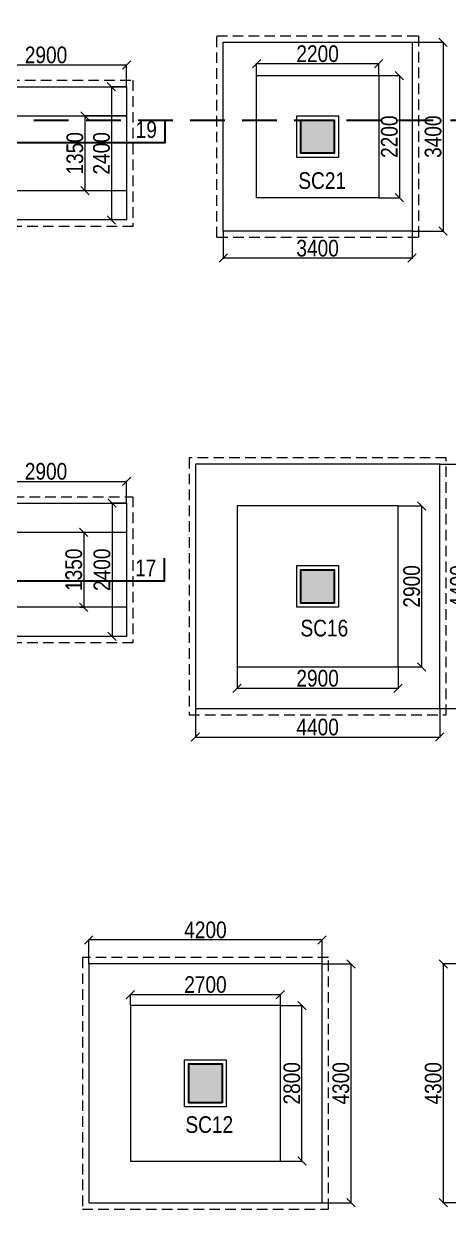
# Model space of a CAD drawing. Header units: millimetres. Extents: x 1112055 to 3390982, y -148532 to 766891.
# Drawn here: x 1937562 to 1945211, y 306325 to 328008 of the extents above; entities that cross this region are included whole.
import ezdxf

# ---------------------------------------------------------------- set-up
doc = ezdxf.new("R2010")
doc.units = ezdxf.units.MM
doc.header["$PDMODE"] = 35
doc.header["$PDSIZE"] = -25
doc.linetypes.add('DASHED2', pattern=[0.375, 0.25, -0.125])
doc.linetypes.add('Hidden', pattern=[9.525, 6.35, -3.175])
for name, color, linetype, lineweight in [('A_COL', 5, 'Continuous', 25), ('B COL. NO.', 3, 'Continuous', 20), ('B FINAL COLUMN', 1, 'Continuous', 30), ('B FOOTING', 49, 'Continuous', 20), ('B FOOTING DIM', 234, 'Continuous', 9), ('B P.C.C', 251, 'Continuous', 0), ('B TITLE BLOCK', 250, 'Continuous', 0)]:
    doc.layers.add(name, color=color, linetype=linetype, lineweight=lineweight)
for name, color, linetype, lineweight, true_color in [('A_COL HATCH', 7, 'Continuous', 0, 0xc0c0c0), ('B Pedestal', 7, 'Continuous', 9, 0x5c8948), ('B-COL HT', 7, 'Continuous', 0, 0x4e4f45)]:
    doc.layers.add(name, color=color, linetype=linetype, lineweight=lineweight, true_color=true_color)
doc.styles.add('Cali', font='calibri.ttf')
doc.styles.add('SWINC', font='swissc.ttf')
doc.dimstyles.new('1.100', dxfattribs={"dimtxt": 200, "dimasz": 100, "dimexe": 100, "dimexo": 100, "dimgap": 100, "dimtad": 1, "dimdec": 0, "dimzin": 0, "dimdsep": 46, "dimtxsty": 'Cali', "dimblk": 'OBLIQUE', "dimcen": 0, "dimdle": 100, "dimclrd": 256, "dimclre": 256, "dimclrt": 3, "dimadec": 0, "dimazin": 0, "dimtfac": 1, "dimtdec": 0, "dimtofl": 0, "dimtmove": 1, "dimatfit": 0, "dimfxl": 100, "dimfxlon": 1, "dimtolj": 1, "dimtzin": 0, "dimlwd": -1, "dimlwe": -1, "dimarcsym": 0})
doc.dimstyles.new('BHOOMI', dxfattribs={"dimtxt": 230, "dimasz": 150, "dimexe": 10, "dimexo": 0, "dimgap": 25, "dimtad": 1, "dimdec": 0, "dimzin": 0, "dimdsep": 46, "dimtxsty": 'SWINC', "dimblk": 'OBLIQUE', "dimcen": 0.09, "dimclrd": 250, "dimclre": 250, "dimclrt": 256, "dimaunit": 1, "dimadec": 3, "dimazin": 0, "dimtfac": 1, "dimtdec": 0, "dimtofl": 0, "dimtmove": 1, "dimatfit": 3, "dimfxl": 100, "dimtolj": 1, "dimtzin": 0, "dimlwd": 9, "dimlwe": 5, "dimarcsym": 0})

# ---------------------------------------------------------------- blocks, each defined once
blk = doc.blocks.new('A$C23384')
at = {"layer": 'A_COL HATCH'}
for points in [[(11370, -600), (11370, 0), (11970, 0), (11970, -600)], [(11370, -8700), (11370, -8100), (11970, -8100), (11970, -8700)], [(9350, -17000), (9350, -17700), (9950, -17700), (9950, -17000)]]:
    blk.add_hatch(color=256, dxfattribs=at).paths.add_polyline_path(points)
at = {"layer": 'A_COL'}
for points in [[(11370, -600), (11370, 0), (11970, 0), (11970, -600)], [(11370, -8700), (11370, -8100), (11970, -8100), (11970, -8700)], [(9350, -17000), (9350, -17700), (9950, -17700), (9950, -17000)]]:
    blk.add_lwpolyline(points, close=True, dxfattribs=at)
blk = doc.blocks.new('A$C4b8f6dbc')
at = {"layer": 'A_COL'}
blk.add_blockref('A$C23384', (900, 67350), dxfattribs=at)
blk = doc.blocks.new('_Oblique')
at = {"color": 0, "linetype": 'ByBlock', "lineweight": -2}
blk.add_line((-0.5, -0.5), (0.5, 0.5), dxfattribs=at)
blk = doc.blocks.new('*D1827')
at = {"layer": 'B FOOTING DIM', "color": 250, "lineweight": 5, "ltscale": 0.5, "transparency": 16777216}
for p, q in [((1941147, 324280), (1941147, 323782)), ((1944547, 324280), (1944547, 323782)), ((1944547, 323792), (1941147, 323792))]:
    blk.add_line(p, q, dxfattribs=at)
at = {"layer": 'Defpoints', "color": 0, "lineweight": 30, "ltscale": 0.5, "transparency": 16777216}
for p in [(1941147, 324280), (1944547, 324280), (1941147, 323792)]:
    blk.add_point(p, dxfattribs=at)
at = {"layer": 'B FOOTING DIM', "color": 250, "lineweight": 5, "ltscale": 0.5, "transparency": 16777216, "xscale": 150, "yscale": 150, "zscale": 150, "rotation": 180}
blk.add_blockref('_Oblique', (1941147, 323792), dxfattribs=at)
at = {"layer": 'B FOOTING DIM', "color": 250, "lineweight": 5, "ltscale": 0.5, "transparency": 16777216, "xscale": 150, "yscale": 150, "zscale": 150}
blk.add_blockref('_Oblique', (1944547, 323792), dxfattribs=at)
at = {"layer": 'B FOOTING DIM', "ltscale": 0.5, "transparency": 16777216, "insert": (1942847, 323970), "char_height": 300, "attachment_point": 5, "style": 'SWINC'}
blk.add_mtext('\\A1;3400', dxfattribs=at)
blk = doc.blocks.new('*D2129')
at = {"layer": 'B FOOTING DIM', "color": 250, "lineweight": 5, "ltscale": 0.5, "transparency": 16777216}
for p, q in [((1944547, 327680), (1945115, 327680)), ((1945105, 327680), (1945105, 324280)), ((1944547, 324280), (1945115, 324280))]:
    blk.add_line(p, q, dxfattribs=at)
at = {"layer": 'Defpoints', "color": 0, "lineweight": 30, "ltscale": 0.5, "transparency": 16777216}
for p in [(1944547, 327680), (1944547, 324280), (1945105, 324280)]:
    blk.add_point(p, dxfattribs=at)
at = {"layer": 'B FOOTING DIM', "color": 250, "lineweight": 5, "ltscale": 0.5, "transparency": 16777216, "xscale": 150, "yscale": 150, "zscale": 150}
for p, rotation in [((1945105, 327680), 90), ((1945105, 324280), 270)]:
    blk.add_blockref('_Oblique', p, dxfattribs=dict(at, rotation=rotation))
at = {"layer": 'B FOOTING DIM', "ltscale": 0.5, "transparency": 16777216, "insert": (1944927, 325980), "char_height": 300, "attachment_point": 5, "rotation": 90, "style": 'SWINC'}
blk.add_mtext('\\A1;3400', dxfattribs=at)
blk = doc.blocks.new('*D2130')
at = {"layer": 'B FOOTING DIM', "color": 250, "lineweight": 5, "ltscale": 0.5, "transparency": 16777216}
for p, q in [((1943947, 327080), (1944329, 327080)), ((1944319, 327080), (1944319, 324880)), ((1943947, 324880), (1944329, 324880))]:
    blk.add_line(p, q, dxfattribs=at)
at = {"layer": 'Defpoints', "color": 0, "lineweight": 30, "ltscale": 0.5, "transparency": 16777216}
for p in [(1943947, 327080), (1943947, 324880), (1944319, 324880)]:
    blk.add_point(p, dxfattribs=at)
at = {"layer": 'B FOOTING DIM', "color": 250, "lineweight": 5, "ltscale": 0.5, "transparency": 16777216, "xscale": 150, "yscale": 150, "zscale": 150}
for p, rotation in [((1944319, 327080), 90), ((1944319, 324880), 270)]:
    blk.add_blockref('_Oblique', p, dxfattribs=dict(at, rotation=rotation))
at = {"layer": 'B FOOTING DIM', "ltscale": 0.5, "transparency": 16777216, "insert": (1944140, 325980), "char_height": 300, "attachment_point": 5, "rotation": 90, "style": 'SWINC'}
blk.add_mtext('\\A1;2200', dxfattribs=at)
blk = doc.blocks.new('*D2131')
at = {"layer": 'B FOOTING DIM', "color": 250, "lineweight": 5, "ltscale": 0.5, "transparency": 16777216}
for p, q in [((1941747, 327080), (1941747, 327304)), ((1943947, 327294), (1941747, 327294)), ((1943947, 327080), (1943947, 327304))]:
    blk.add_line(p, q, dxfattribs=at)
at = {"layer": 'Defpoints', "color": 0, "lineweight": 30, "ltscale": 0.5, "transparency": 16777216}
for p in [(1941747, 327294), (1941747, 327080), (1943947, 327080)]:
    blk.add_point(p, dxfattribs=at)
at = {"layer": 'B FOOTING DIM', "color": 250, "lineweight": 5, "ltscale": 0.5, "transparency": 16777216, "xscale": 150, "yscale": 150, "zscale": 150, "rotation": 180}
blk.add_blockref('_Oblique', (1941747, 327294), dxfattribs=at)
at = {"layer": 'B FOOTING DIM', "color": 250, "lineweight": 5, "ltscale": 0.5, "transparency": 16777216, "xscale": 150, "yscale": 150, "zscale": 150}
blk.add_blockref('_Oblique', (1943947, 327294), dxfattribs=at)
at = {"layer": 'B FOOTING DIM', "ltscale": 0.5, "transparency": 16777216, "insert": (1942847, 327473), "char_height": 300, "attachment_point": 5, "style": 'SWINC'}
blk.add_mtext('\\A1;2200', dxfattribs=at)
blk = doc.blocks.new('*D2153')
at = {"layer": 'B FOOTING DIM', "color": 250, "lineweight": 5, "ltscale": 0.5, "transparency": 16777216}
for p, q in [((1938727, 311080), (1938727, 311523)), ((1942927, 311513), (1938727, 311513)), ((1942927, 311080), (1942927, 311523))]:
    blk.add_line(p, q, dxfattribs=at)
at = {"layer": 'Defpoints', "color": 0, "lineweight": 30, "ltscale": 0.5, "transparency": 16777216}
for p in [(1938727, 311513), (1938727, 311080), (1942927, 311080)]:
    blk.add_point(p, dxfattribs=at)
at = {"layer": 'B FOOTING DIM', "color": 250, "lineweight": 5, "ltscale": 0.5, "transparency": 16777216, "xscale": 150, "yscale": 150, "zscale": 150, "rotation": 180}
blk.add_blockref('_Oblique', (1938727, 311513), dxfattribs=at)
at = {"layer": 'B FOOTING DIM', "color": 250, "lineweight": 5, "ltscale": 0.5, "transparency": 16777216, "xscale": 150, "yscale": 150, "zscale": 150}
blk.add_blockref('_Oblique', (1942927, 311513), dxfattribs=at)
at = {"layer": 'B FOOTING DIM', "ltscale": 0.5, "transparency": 16777216, "insert": (1940827, 311692), "char_height": 300, "attachment_point": 5, "style": 'SWINC'}
blk.add_mtext('\\A1;4200', dxfattribs=at)
blk = doc.blocks.new('*D2154')
at = {"layer": 'B FOOTING DIM', "color": 250, "lineweight": 5, "ltscale": 0.5, "transparency": 16777216}
for p, q in [((1942927, 311080), (1943456, 311080)), ((1943446, 311080), (1943446, 306780)), ((1942927, 306780), (1943456, 306780))]:
    blk.add_line(p, q, dxfattribs=at)
at = {"layer": 'Defpoints', "color": 0, "lineweight": 30, "ltscale": 0.5, "transparency": 16777216}
for p in [(1942927, 311080), (1942927, 306780), (1943446, 306780)]:
    blk.add_point(p, dxfattribs=at)
at = {"layer": 'B FOOTING DIM', "color": 250, "lineweight": 5, "ltscale": 0.5, "transparency": 16777216, "xscale": 150, "yscale": 150, "zscale": 150}
for p, rotation in [((1943446, 311080), 90), ((1943446, 306780), 270)]:
    blk.add_blockref('_Oblique', p, dxfattribs=dict(at, rotation=rotation))
at = {"layer": 'B FOOTING DIM', "ltscale": 0.5, "transparency": 16777216, "insert": (1943267, 308930), "char_height": 300, "attachment_point": 5, "rotation": 90, "style": 'SWINC'}
blk.add_mtext('\\A1;4300', dxfattribs=at)
blk = doc.blocks.new('*D2156')
at = {"layer": 'B FOOTING DIM', "color": 250, "lineweight": 5, "ltscale": 0.5, "transparency": 16777216}
for p, q in [((1945627, 311080), (1945098, 311080)), ((1945108, 311080), (1945108, 306780)), ((1945627, 306780), (1945098, 306780))]:
    blk.add_line(p, q, dxfattribs=at)
at = {"layer": 'Defpoints', "color": 0, "lineweight": 30, "ltscale": 0.5, "transparency": 16777216}
for p in [(1945627, 311080), (1945108, 306780), (1945627, 306780)]:
    blk.add_point(p, dxfattribs=at)
at = {"layer": 'B FOOTING DIM', "color": 250, "lineweight": 5, "ltscale": 0.5, "transparency": 16777216, "xscale": 150, "yscale": 150, "zscale": 150}
for p, rotation in [((1945108, 311080), 90), ((1945108, 306780), 270)]:
    blk.add_blockref('_Oblique', p, dxfattribs=dict(at, rotation=rotation))
at = {"layer": 'B FOOTING DIM', "ltscale": 0.5, "transparency": 16777216, "insert": (1944929, 308930), "char_height": 300, "attachment_point": 5, "rotation": 90, "style": 'SWINC'}
blk.add_mtext('\\A1;4300', dxfattribs=at)
blk = doc.blocks.new('*D2157')
at = {"layer": 'B FOOTING DIM', "color": 250, "lineweight": 5, "ltscale": 0.5, "transparency": 16777216}
for p, q in [((1939477, 310330), (1939477, 310537)), ((1939477, 310527), (1942177, 310527)), ((1942177, 310330), (1942177, 310537))]:
    blk.add_line(p, q, dxfattribs=at)
at = {"layer": 'Defpoints', "color": 0, "lineweight": 30, "ltscale": 0.5, "transparency": 16777216}
for p in [(1942177, 310527), (1939477, 310330), (1942177, 310330)]:
    blk.add_point(p, dxfattribs=at)
at = {"layer": 'B FOOTING DIM', "color": 250, "lineweight": 5, "ltscale": 0.5, "transparency": 16777216, "xscale": 150, "yscale": 150, "zscale": 150, "rotation": 180}
blk.add_blockref('_Oblique', (1939477, 310527), dxfattribs=at)
at = {"layer": 'B FOOTING DIM', "color": 250, "lineweight": 5, "ltscale": 0.5, "transparency": 16777216, "xscale": 150, "yscale": 150, "zscale": 150}
blk.add_blockref('_Oblique', (1942177, 310527), dxfattribs=at)
at = {"layer": 'B FOOTING DIM', "ltscale": 0.5, "transparency": 16777216, "insert": (1940827, 310707), "char_height": 300, "attachment_point": 5, "style": 'SWINC'}
blk.add_mtext('\\A1;2700', dxfattribs=at)
blk = doc.blocks.new('*D2158')
at = {"layer": 'B FOOTING DIM', "color": 250, "lineweight": 5, "ltscale": 0.5, "transparency": 16777216}
for p, q in [((1942177, 310330), (1942573, 310330)), ((1942563, 307530), (1942563, 310330)), ((1942177, 307530), (1942573, 307530))]:
    blk.add_line(p, q, dxfattribs=at)
at = {"layer": 'Defpoints', "color": 0, "lineweight": 30, "ltscale": 0.5, "transparency": 16777216}
for p in [(1942177, 310330), (1942563, 310330), (1942177, 307530)]:
    blk.add_point(p, dxfattribs=at)
at = {"layer": 'B FOOTING DIM', "color": 250, "lineweight": 5, "ltscale": 0.5, "transparency": 16777216, "xscale": 150, "yscale": 150, "zscale": 150}
for p, rotation in [((1942563, 310330), 90), ((1942563, 307530), 270)]:
    blk.add_blockref('_Oblique', p, dxfattribs=dict(at, rotation=rotation))
at = {"layer": 'B FOOTING DIM', "ltscale": 0.5, "transparency": 16777216, "insert": (1942384, 308930), "char_height": 300, "attachment_point": 5, "rotation": 90, "style": 'SWINC'}
blk.add_mtext('\\A1;2800', dxfattribs=at)
blk = doc.blocks.new('*D2178')
at = {"layer": 'B FOOTING DIM', "color": 250, "lineweight": 5, "ltscale": 0.5, "transparency": 16777216}
for p, q in [((1940647, 315680), (1940647, 315156)), ((1945047, 315680), (1945047, 315156)), ((1940647, 315166), (1945047, 315166))]:
    blk.add_line(p, q, dxfattribs=at)
at = {"layer": 'Defpoints', "color": 0, "lineweight": 30, "ltscale": 0.5, "transparency": 16777216}
for p in [(1940647, 315680), (1945047, 315680), (1945047, 315166)]:
    blk.add_point(p, dxfattribs=at)
at = {"layer": 'B FOOTING DIM', "color": 250, "lineweight": 5, "ltscale": 0.5, "transparency": 16777216, "xscale": 150, "yscale": 150, "zscale": 150, "rotation": 180}
blk.add_blockref('_Oblique', (1940647, 315166), dxfattribs=at)
at = {"layer": 'B FOOTING DIM', "color": 250, "lineweight": 5, "ltscale": 0.5, "transparency": 16777216, "xscale": 150, "yscale": 150, "zscale": 150}
blk.add_blockref('_Oblique', (1945047, 315166), dxfattribs=at)
at = {"layer": 'B FOOTING DIM', "ltscale": 0.5, "transparency": 16777216, "insert": (1942847, 315345), "char_height": 300, "attachment_point": 5, "style": 'SWINC'}
blk.add_mtext('\\A1;4400', dxfattribs=at)
blk = doc.blocks.new('*D2179')
at = {"layer": 'B FOOTING DIM', "color": 250, "lineweight": 5, "ltscale": 0.5, "transparency": 16777216}
for p, q in [((1941397, 316430), (1941397, 316035)), ((1944297, 316430), (1944297, 316035)), ((1941397, 316045), (1944297, 316045))]:
    blk.add_line(p, q, dxfattribs=at)
at = {"layer": 'Defpoints', "color": 0, "lineweight": 30, "ltscale": 0.5, "transparency": 16777216}
for p in [(1941397, 316430), (1944297, 316430), (1944297, 316045)]:
    blk.add_point(p, dxfattribs=at)
at = {"layer": 'B FOOTING DIM', "color": 250, "lineweight": 5, "ltscale": 0.5, "transparency": 16777216, "xscale": 150, "yscale": 150, "zscale": 150, "rotation": 180}
blk.add_blockref('_Oblique', (1941397, 316045), dxfattribs=at)
at = {"layer": 'B FOOTING DIM', "color": 250, "lineweight": 5, "ltscale": 0.5, "transparency": 16777216, "xscale": 150, "yscale": 150, "zscale": 150}
blk.add_blockref('_Oblique', (1944297, 316045), dxfattribs=at)
at = {"layer": 'B FOOTING DIM', "ltscale": 0.5, "transparency": 16777216, "insert": (1942847, 316224), "char_height": 300, "attachment_point": 5, "style": 'SWINC'}
blk.add_mtext('\\A1;2900', dxfattribs=at)
blk = doc.blocks.new('*D2180')
at = {"layer": 'B FOOTING DIM', "color": 250, "lineweight": 5, "ltscale": 0.5, "transparency": 16777216}
for p, q in [((1944297, 319330), (1944731, 319330)), ((1944721, 316430), (1944721, 319330)), ((1944297, 316430), (1944731, 316430))]:
    blk.add_line(p, q, dxfattribs=at)
at = {"layer": 'Defpoints', "color": 0, "lineweight": 30, "ltscale": 0.5, "transparency": 16777216}
for p in [(1944297, 319330), (1944721, 319330), (1944297, 316430)]:
    blk.add_point(p, dxfattribs=at)
at = {"layer": 'B FOOTING DIM', "color": 250, "lineweight": 5, "ltscale": 0.5, "transparency": 16777216, "xscale": 150, "yscale": 150, "zscale": 150}
for p, rotation in [((1944721, 319330), 90), ((1944721, 316430), 270)]:
    blk.add_blockref('_Oblique', p, dxfattribs=dict(at, rotation=rotation))
at = {"layer": 'B FOOTING DIM', "ltscale": 0.5, "transparency": 16777216, "insert": (1944542, 317880), "char_height": 300, "attachment_point": 5, "rotation": 90, "style": 'SWINC'}
blk.add_mtext('\\A1;2900', dxfattribs=at)
blk = doc.blocks.new('*D2181')
at = {"layer": 'B FOOTING DIM', "color": 250, "lineweight": 5, "ltscale": 0.5, "transparency": 16777216}
for p, q in [((1945047, 320080), (1945572, 320080)), ((1945562, 315680), (1945562, 320080)), ((1945047, 315680), (1945572, 315680))]:
    blk.add_line(p, q, dxfattribs=at)
at = {"layer": 'Defpoints', "color": 0, "lineweight": 30, "ltscale": 0.5, "transparency": 16777216}
for p in [(1945047, 320080), (1945562, 320080), (1945047, 315680)]:
    blk.add_point(p, dxfattribs=at)
at = {"layer": 'B FOOTING DIM', "color": 250, "lineweight": 5, "ltscale": 0.5, "transparency": 16777216, "xscale": 150, "yscale": 150, "zscale": 150}
for p, rotation in [((1945562, 320080), 90), ((1945562, 315680), 270)]:
    blk.add_blockref('_Oblique', p, dxfattribs=dict(at, rotation=rotation))
at = {"layer": 'B FOOTING DIM', "ltscale": 0.5, "transparency": 16777216, "insert": (1945383, 317880), "char_height": 300, "attachment_point": 5, "rotation": 90, "style": 'SWINC'}
blk.add_mtext('\\A1;4400', dxfattribs=at)
blk = doc.blocks.new('*D2182')
at = {"layer": 'B FOOTING DIM', "color": 250, "lineweight": 5, "ltscale": 0.5, "transparency": 16777216}
for p, q in [((1939407, 326355), (1938646, 326355)), ((1938656, 326355), (1938656, 325005)), ((1939407, 325005), (1938646, 325005))]:
    blk.add_line(p, q, dxfattribs=at)
at = {"layer": 'Defpoints', "color": 0, "lineweight": 30, "ltscale": 0.5, "transparency": 16777216}
for p in [(1939407, 326355), (1938656, 325005), (1939407, 325005)]:
    blk.add_point(p, dxfattribs=at)
at = {"layer": 'B FOOTING DIM', "color": 250, "lineweight": 5, "ltscale": 0.5, "transparency": 16777216, "xscale": 150, "yscale": 150, "zscale": 150}
for p, rotation in [((1938656, 326355), 90), ((1938656, 325005), 270)]:
    blk.add_blockref('_Oblique', p, dxfattribs=dict(at, rotation=rotation))
at = {"layer": 'B FOOTING DIM', "ltscale": 0.5, "transparency": 16777216, "insert": (1938477, 325680), "char_height": 300, "attachment_point": 5, "rotation": 90, "style": 'SWINC'}
blk.add_mtext('\\A1;1350', dxfattribs=at)
blk = doc.blocks.new('*D2183')
at = {"layer": 'B FOOTING DIM', "color": 250, "lineweight": 5, "ltscale": 0.5, "transparency": 16777216}
for p, q in [((1939407, 326880), (1939125, 326880)), ((1939135, 326880), (1939135, 324480)), ((1939407, 324480), (1939125, 324480))]:
    blk.add_line(p, q, dxfattribs=at)
at = {"layer": 'Defpoints', "color": 0, "lineweight": 30, "ltscale": 0.5, "transparency": 16777216}
for p in [(1939407, 326880), (1939135, 324480), (1939407, 324480)]:
    blk.add_point(p, dxfattribs=at)
at = {"layer": 'B FOOTING DIM', "color": 250, "lineweight": 5, "ltscale": 0.5, "transparency": 16777216, "xscale": 150, "yscale": 150, "zscale": 150}
for p, rotation in [((1939135, 326880), 90), ((1939135, 324480), 270)]:
    blk.add_blockref('_Oblique', p, dxfattribs=dict(at, rotation=rotation))
at = {"layer": 'B FOOTING DIM', "ltscale": 0.5, "transparency": 16777216, "insert": (1938956, 325680), "char_height": 300, "attachment_point": 5, "rotation": 90, "style": 'SWINC'}
blk.add_mtext('\\A1;2400', dxfattribs=at)
blk = doc.blocks.new('*D2184')
at = {"layer": 'B FOOTING DIM', "color": 250, "lineweight": 5, "ltscale": 0.5, "transparency": 16777216}
for p, q in [((1939407, 319380), (1939135, 319380)), ((1939145, 319380), (1939145, 316980)), ((1939407, 316980), (1939135, 316980))]:
    blk.add_line(p, q, dxfattribs=at)
at = {"layer": 'Defpoints', "color": 0, "lineweight": 30, "ltscale": 0.5, "transparency": 16777216}
for p in [(1939407, 319380), (1939145, 316980), (1939407, 316980)]:
    blk.add_point(p, dxfattribs=at)
at = {"layer": 'B FOOTING DIM', "color": 250, "lineweight": 5, "ltscale": 0.5, "transparency": 16777216, "xscale": 150, "yscale": 150, "zscale": 150}
for p, rotation in [((1939145, 319380), 90), ((1939145, 316980), 270)]:
    blk.add_blockref('_Oblique', p, dxfattribs=dict(at, rotation=rotation))
at = {"layer": 'B FOOTING DIM', "ltscale": 0.5, "transparency": 16777216, "insert": (1938965, 318180), "char_height": 300, "attachment_point": 5, "rotation": 90, "style": 'SWINC'}
blk.add_mtext('\\A1;2400', dxfattribs=at)
blk = doc.blocks.new('*D2185')
at = {"layer": 'B FOOTING DIM', "color": 250, "lineweight": 5, "ltscale": 0.5, "transparency": 16777216}
for p, q in [((1938563, 318855), (1938646, 318855)), ((1938636, 318855), (1938636, 317505)), ((1938563, 317505), (1938646, 317505))]:
    blk.add_line(p, q, dxfattribs=at)
at = {"layer": 'Defpoints', "color": 0, "lineweight": 30, "ltscale": 0.5, "transparency": 16777216}
for p in [(1938563, 318855), (1938563, 317505), (1938636, 317505)]:
    blk.add_point(p, dxfattribs=at)
at = {"layer": 'B FOOTING DIM', "color": 250, "lineweight": 5, "ltscale": 0.5, "transparency": 16777216, "xscale": 150, "yscale": 150, "zscale": 150}
for p, rotation in [((1938636, 318855), 90), ((1938636, 317505), 270)]:
    blk.add_blockref('_Oblique', p, dxfattribs=dict(at, rotation=rotation))
at = {"layer": 'B FOOTING DIM', "ltscale": 0.5, "transparency": 16777216, "insert": (1938457, 318180), "char_height": 300, "attachment_point": 5, "rotation": 90, "style": 'SWINC'}
blk.add_mtext('\\A1;1350', dxfattribs=at)
blk = doc.blocks.new('*D1895')
at = {"layer": 'B FOOTING DIM', "color": 250, "lineweight": 5, "ltscale": 0.5, "transparency": 16777216}
for p, q in [((1936507, 318180), (1936507, 319782)), ((1936507, 319772), (1939407, 319772)), ((1939407, 319380), (1939407, 319782))]:
    blk.add_line(p, q, dxfattribs=at)
at = {"layer": 'Defpoints', "color": 0, "lineweight": 30, "ltscale": 0.5, "transparency": 16777216}
for p in [(1939407, 319772), (1939407, 319380), (1936507, 318180)]:
    blk.add_point(p, dxfattribs=at)
at = {"layer": 'B FOOTING DIM', "color": 250, "lineweight": 5, "ltscale": 0.5, "transparency": 16777216, "xscale": 150, "yscale": 150, "zscale": 150, "rotation": 180}
blk.add_blockref('_Oblique', (1936507, 319772), dxfattribs=at)
at = {"layer": 'B FOOTING DIM', "color": 250, "lineweight": 5, "ltscale": 0.5, "transparency": 16777216, "xscale": 150, "yscale": 150, "zscale": 150}
blk.add_blockref('_Oblique', (1939407, 319772), dxfattribs=at)
at = {"layer": 'B FOOTING DIM', "ltscale": 0.5, "transparency": 16777216, "insert": (1937957, 319951), "char_height": 300, "attachment_point": 5, "style": 'SWINC'}
blk.add_mtext('\\A1;2900', dxfattribs=at)
blk = doc.blocks.new('*D1806')
at = {"layer": 'B FOOTING DIM', "color": 250, "lineweight": 5, "ltscale": 0.5, "transparency": 16777216}
for p, q in [((1936507, 326280), (1936507, 327282)), ((1936507, 327272), (1939407, 327272)), ((1939407, 326880), (1939407, 327282))]:
    blk.add_line(p, q, dxfattribs=at)
at = {"layer": 'Defpoints', "color": 0, "lineweight": 30, "ltscale": 0.5, "transparency": 16777216}
for p in [(1939407, 327272), (1939407, 326880), (1936507, 326280)]:
    blk.add_point(p, dxfattribs=at)
at = {"layer": 'B FOOTING DIM', "color": 250, "lineweight": 5, "ltscale": 0.5, "transparency": 16777216, "xscale": 150, "yscale": 150, "zscale": 150, "rotation": 180}
blk.add_blockref('_Oblique', (1936507, 327272), dxfattribs=at)
at = {"layer": 'B FOOTING DIM', "color": 250, "lineweight": 5, "ltscale": 0.5, "transparency": 16777216, "xscale": 150, "yscale": 150, "zscale": 150}
blk.add_blockref('_Oblique', (1939407, 327272), dxfattribs=at)
at = {"layer": 'B FOOTING DIM', "ltscale": 0.5, "transparency": 16777216, "insert": (1937957, 327451), "char_height": 300, "attachment_point": 5, "style": 'SWINC'}
blk.add_mtext('\\A1;2900', dxfattribs=at)
blk = doc.blocks.new('*D2500')
at = {"transparency": 16777216}
for p, q in [((1929877, 328324), (1939507, 328324)), ((1929977, 328323), (1929977, 328424)), ((1939407, 328323), (1939407, 328424))]:
    blk.add_line(p, q, dxfattribs=at)
at = {"layer": 'Defpoints', "color": 0, "transparency": 16777216}
for p in [(1939407, 328324), (1929977, 326880), (1939407, 326880)]:
    blk.add_point(p, dxfattribs=at)
at = {"transparency": 16777216, "xscale": 100, "yscale": 100, "zscale": 100, "rotation": 180}
blk.add_blockref('_Oblique', (1929977, 328324), dxfattribs=at)
at = {"transparency": 16777216, "xscale": 100, "yscale": 100, "zscale": 100}
blk.add_blockref('_Oblique', (1939407, 328324), dxfattribs=at)
at = {"color": 3, "transparency": 16777216, "insert": (1934692, 328526), "char_height": 200, "attachment_point": 5, "style": 'Cali'}
blk.add_mtext('\\A1;9430', dxfattribs=at)

msp = doc.modelspace()

# ---------------------------------------------------------------- hatches: boundary and pattern name
at = {"layer": 'B-COL HT', "lineweight": 0}
h = msp.add_hatch(color=250, dxfattribs=at)
h.dxf.hatch_style = 1
h.paths.add_polyline_path([(1943146.9, 325680.1), (1942546.9, 325680.1), (1942546.9, 326280.1), (1943146.9, 326280.1)])
h = msp.add_hatch(color=250, dxfattribs=at)
h.dxf.hatch_style = 1
h.paths.add_polyline_path([(1943146.9, 317580.1), (1942546.9, 317580.1), (1942546.9, 318180.1), (1943146.9, 318180.1)])
h = msp.add_hatch(color=250, dxfattribs=at)
h.dxf.hatch_style = 1
h.paths.add_polyline_path([(1941126.9, 308580.1), (1940526.9, 308580.1), (1940526.9, 309280.1), (1941126.9, 309280.1)])

# ---------------------------------------------------------------- linework, layer by layer
at = {"color": 6, "lineweight": 30}
for points in [[(1928970.9, 326284.1), (1928970.9, 325874.9), (1940101.7, 325874.9), (1940101.7, 326284.1)], [(1928960.9, 318391), (1928960.9, 317981.8), (1940091.6, 317981.8), (1940091.6, 318391)]]:
    msp.add_lwpolyline(points, dxfattribs=at)
at = {"color": 16, "linetype": 'DASHED2', "lineweight": 30, "ltscale": 2500}
msp.add_lwpolyline([(1931176.9, 326280.1), (1956776.9, 326280.1), (1956846.9, 298330.1), (1959176.9, 298330.1), (1959176.9, 297880.1), (1931176.9, 297880.1), (1931176.9, 326280.1)], dxfattribs=at)
at = {"layer": 'B FINAL COLUMN', "color": 1, "lineweight": 30}
for points in [[(1943146.9, 325680.1), (1942546.9, 325680.1), (1942546.9, 326280.1), (1943146.9, 326280.1)], [(1943146.9, 317580.1), (1942546.9, 317580.1), (1942546.9, 318180.1), (1943146.9, 318180.1)], [(1941126.9, 308580.1), (1940526.9, 308580.1), (1940526.9, 309280.1), (1941126.9, 309280.1)]]:
    msp.add_lwpolyline(points, close=True, dxfattribs=at)
at = {"layer": 'B FOOTING'}
for points in [[(1941146.9, 327680.1), (1944546.9, 327680.1), (1944546.9, 324280.1), (1941146.9, 324280.1)], [(1941746.9, 327080.1), (1943946.9, 327080.1), (1943946.9, 324880.1), (1941746.9, 324880.1)], [(1929976.9, 326880.1), (1939406.9, 326880.1), (1939406.9, 324480.1), (1929976.9, 324480.1)], [(1940646.9, 315680.1), (1945046.9, 315680.1), (1945046.9, 320080.1), (1940646.9, 320080.1)], [(1929976.9, 319380.1), (1939406.9, 319380.1), (1939406.9, 316980.1), (1929976.9, 316980.1)], [(1941396.9, 316430.1), (1944296.9, 316430.1), (1944296.9, 319330.1), (1941396.9, 319330.1)], [(1938726.9, 306780.1), (1942926.9, 306780.1), (1942926.9, 311080.1), (1938726.9, 311080.1)], [(1939476.9, 307530.1), (1942176.9, 307530.1), (1942176.9, 310330.1), (1939476.9, 310330.1)]]:
    msp.add_lwpolyline(points, close=True, dxfattribs=at)
at = {"layer": 'B P.C.C', "color": 250, "linetype": 'Hidden', "lineweight": 0, "ltscale": 30}
for points in [[(1941031.9, 327795.1), (1944661.9, 327795.1), (1944661.9, 324165.1), (1941031.9, 324165.1)], [(1929861.9, 326995.1), (1939521.9, 326995.1), (1939521.9, 324365.1), (1929861.9, 324365.1)], [(1940531.9, 315565.1), (1945161.9, 315565.1), (1945161.9, 320195.1), (1940531.9, 320195.1)], [(1938611.9, 306665.1), (1943041.9, 306665.1), (1943041.9, 311195.1), (1938611.9, 311195.1)]]:
    msp.add_lwpolyline(points, close=True, dxfattribs=at)
msp.add_lwpolyline([(1931371.9, 319495.1), (1939521.9, 319495.1), (1939521.9, 316865.1), (1929861.9, 316865.1), (1929861.9, 319495.1)], dxfattribs=at)
at = {"layer": 'B Pedestal', "color": 87, "lineweight": 9}
for points in [[(1929976.9, 326355.1), (1939406.9, 326355.1), (1939406.9, 325005.1), (1929976.9, 325005.1)], [(1943221.9, 325605.1), (1942471.9, 325605.1), (1942471.9, 326355.1), (1943221.9, 326355.1)], [(1939406.9, 317505.1), (1929976.9, 317505.1), (1929976.9, 318855.1), (1939406.9, 318855.1)], [(1943221.9, 317505.1), (1942471.9, 317505.1), (1942471.9, 318255.1), (1943221.9, 318255.1)], [(1941201.9, 308505.1), (1940451.9, 308505.1), (1940451.9, 309355.1), (1941201.9, 309355.1)]]:
    msp.add_lwpolyline(points, close=True, dxfattribs=at)

# ---------------------------------------------------------------- block references
at = {"layer": 'B FOOTING'}
msp.add_blockref('A$C4b8f6dbc', (1930276.9, 258930.1), dxfattribs=at)

# ---------------------------------------------------------------- texts
at = {"color": 6, "lineweight": 30, "style": 'SWINC'}
for s, p in [('19', (1939570.8, 325957)), ('17', (1939560.8, 318063.9))]:
    msp.add_text(s, height=300, dxfattribs=at).set_placement(p)
at = {"layer": 'B COL. NO.', "style": 'SWINC'}
for s, p in [('SC21', (1942500, 325039.5)), ('SC16', (1942538.8, 316979.1)), ('SC12', (1940466.9, 308037.1))]:
    msp.add_text(s, height=300, dxfattribs=at).set_placement(p)
at = {"layer": 'B TITLE BLOCK', "color": 251, "insert": (2220438, 320981.9), "char_height": 306.257, "attachment_point": 2, "style": 'SWINC'}
msp.add_mtext_dynamic_manual_height_columns('\\pxsm1,qj;{\\fBankGothic Lt BT|b0|i0|c0|p34;BHOOMI\\P\\ps*,q*;\\fGost|b0|i0|c0|p2;\\H0.8x;- CONSULTANTS -\\C1; }', width=800798.623, gutter_width=0, heights=[112641.5], dxfattribs=at)

# ---------------------------------------------------------------- dimensions: what is measured, and where the dimension line sits
dim = msp.add_linear_dim(base=(1939406.9, 328323.5), p1=(1929976.9, 326880.1), p2=(1939406.9, 326880.1), dimstyle='1.100', override={"dimfxl": 0.18, "dimarcsym": 2})
dim.commit()
dim.dimension.update_dxf_attribs({"geometry": '*D2500', "text_midpoint": (1934691.9, 328526)})
at = {"layer": 'B FOOTING DIM', "color": 250, "ltscale": 0.5}
for base, p1, p2, picture, middle in [((1939406.9, 327271.6), (1936506.9, 326280.1), (1939406.9, 326880.1), '*D1806', (1937956.9, 327450.8)), ((1941746.9, 327294), (1943946.9, 327080.1), (1941746.9, 327080.1), '*D2131', (1942846.9, 327473.2)), ((1941146.9, 323791.6), (1944546.9, 324280.1), (1941146.9, 324280.1), '*D1827', (1942846.9, 323970.4)), ((1939406.9, 319771.6), (1936506.9, 318180.1), (1939406.9, 319380.1), '*D1895', (1937956.9, 319950.8)), ((1944296.9, 316044.7), (1941396.9, 316430.1), (1944296.9, 316430.1), '*D2179', (1942846.9, 316223.9)), ((1945046.9, 315166.2), (1940646.9, 315680.1), (1945046.9, 315680.1), '*D2178', (1942846.9, 315345)), ((1938726.9, 311512.6), (1942926.9, 311080.1), (1938726.9, 311080.1), '*D2153', (1940826.9, 311691.8)), ((1942176.9, 310527.4), (1939476.9, 310330.1), (1942176.9, 310330.1), '*D2157', (1940826.9, 310706.6))]:
    dim = msp.add_linear_dim(base=base, p1=p1, p2=p2, dimstyle='BHOOMI', override={"dimtxt": 300, "dimlwd": 5}, dxfattribs=at)
    dim.commit()
    dim.dimension.update_dxf_attribs({"geometry": picture, "text_midpoint": middle})
for base, p1, p2, picture, middle in [((1945105.3, 324280.1), (1944546.9, 327680.1), (1944546.9, 324280.1), '*D2129', (1944926.5, 325980.1)), ((1944319.1, 324880.1), (1943946.9, 327080.1), (1943946.9, 324880.1), '*D2130', (1944139.9, 325980.1)), ((1939135.1, 324480.1), (1939406.9, 326880.1), (1939406.9, 324480.1), '*D2183', (1938955.9, 325680.1)), ((1938655.5, 325005.1), (1939406.9, 326355.1), (1939406.9, 325005.1), '*D2182', (1938476.5, 325680.1)), ((1945562.2, 320080.1), (1945046.9, 315680.1), (1945046.9, 320080.1), '*D2181', (1945383.4, 317880.1)), ((1939144.6, 316980.1), (1939406.9, 319380.1), (1939406.9, 316980.1), '*D2184', (1938965.4, 318180.1)), ((1944721, 319330.1), (1944296.9, 316430.1), (1944296.9, 319330.1), '*D2180', (1944541.8, 317880.1)), ((1938635.8, 317505.1), (1938562.8, 318855.1), (1938562.8, 317505.1), '*D2185', (1938456.8, 318180.1)), ((1943445.8, 306780.1), (1942926.9, 311080.1), (1942926.9, 306780.1), '*D2154', (1943267, 308930.1)), ((1945108, 306780.1), (1945626.9, 311080.1), (1945626.9, 306780.1), '*D2156', (1944929.2, 308930.1)), ((1942562.8, 310330.1), (1942176.9, 307530.1), (1942176.9, 310330.1), '*D2158', (1942383.6, 308930.1))]:
    dim = msp.add_linear_dim(base=base, p1=p1, p2=p2, angle=90, dimstyle='BHOOMI', override={"dimtxt": 300, "dimlwd": 5}, dxfattribs=at)
    dim.commit()
    dim.dimension.update_dxf_attribs({"geometry": picture, "text_midpoint": middle})

doc.saveas('drawing.dxf')
